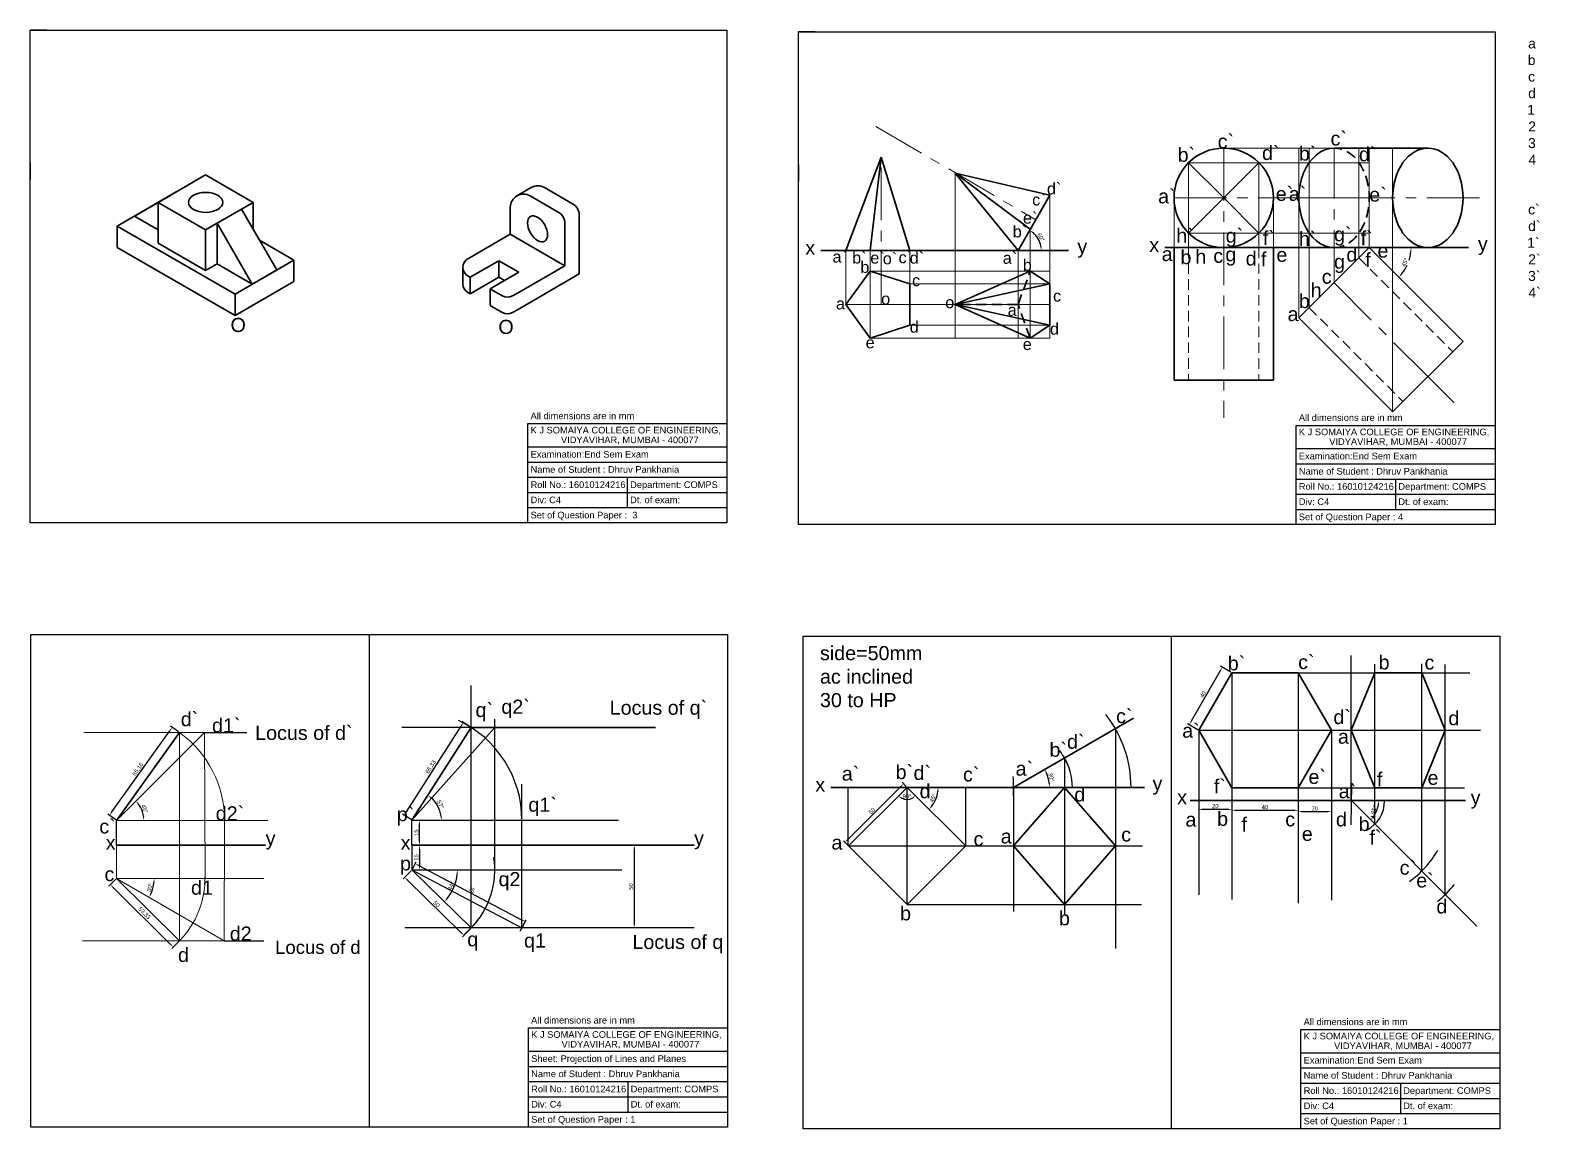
# Model space of a CAD drawing. Header units: millimetres. Extents: x 2670 to 4530, y 1869 to 2536.
# Drawn here: x 2670 to 3580, y 1869 to 2532 of the extents above; entities that cross this region are included whole.
import ezdxf

# ---------------------------------------------------------------- set-up
doc = ezdxf.new("R2010")
doc.units = ezdxf.units.MM
doc.linetypes.add('CENTER', pattern=[50.8, 31.75, -6.35, 6.35, -6.35])
doc.linetypes.add('HIDDEN', pattern=[9.525, 6.35, -3.175])
doc.styles.get("Standard").update_dxf_attribs({"font": 'arial.ttf'})
doc.dimstyles.new('ISO-25', dxfattribs={"dimtxt": 2.5, "dimasz": 2.5, "dimexe": 1.25, "dimexo": 0.625, "dimtad": 1, "dimtxsty": 'Standard', "dimcen": 2.5, "dimadec": 0, "dimazin": 0, "dimtfac": 1, "dimtmove": 0, "dimatfit": 3, "dimfxl": 1, "dimarcsym": 0})

# ---------------------------------------------------------------- blocks, each defined once
blk = doc.blocks.new('*D1')
at = {"color": 0, "lineweight": -2, "transparency": 16777216}
blk.add_arc((2721.9, 2055.14), 16.47, 8.70644, 36.29356, dxfattribs=at)
at = {"color": 0, "transparency": 16777216}
for points in [[(2734.85, 2064.62), (2735.49, 2065.16), (2733.54, 2066.79)], [(2738.59, 2057.66), (2737.76, 2057.6), (2738.37, 2055.14)]]:
    blk.add_solid(points, dxfattribs=at)
at = {"layer": 'Defpoints', "color": 0, "transparency": 16777216}
for p in [(2774.93, 2108.17), (2737.8, 2059.4), (2721.9, 2055.14), (2721.9, 2055.14), (2813.1, 2055.14)]:
    blk.add_point(p, dxfattribs=at)
at = {"color": 0, "transparency": 16777216, "insert": (2738.86, 2062.17), "char_height": 2.5, "attachment_point": 5, "rotation": 292.5}
blk.add_mtext('45°', dxfattribs=at)
blk = doc.blocks.new('*D2')
at = {"color": 0, "lineweight": -2, "transparency": 16777216}
blk.add_arc((2721.9, 2020.14), 22.67, 336.32234, 353.67766, dxfattribs=at)
at = {"color": 0, "transparency": 16777216}
for points in [[(2744.01, 2017.67), (2744.84, 2017.62), (2744.56, 2020.14)], [(2743.03, 2010.85), (2742.28, 2011.23), (2741.53, 2008.81)]]:
    blk.add_solid(points, dxfattribs=at)
at = {"layer": 'Defpoints', "color": 0, "transparency": 16777216}
for p in [(2721.9, 2020.14), (2721.9, 2020.14), (2743.2, 2012.39), (2810.74, 2020.14), (2786.85, 1982.64)]:
    blk.add_point(p, dxfattribs=at)
at = {"color": 0, "transparency": 16777216, "insert": (2741.96, 2014.77), "char_height": 2.5, "attachment_point": 5, "rotation": 75}
blk.add_mtext('30°', dxfattribs=at)
blk = doc.blocks.new('*D3')
at = {"color": 0, "lineweight": -2, "transparency": 16777216}
for p, q in [((2759.25, 2108.54), (2754.49, 2111.94)), ((2719.09, 2060.22), (2754.05, 2109.18)), ((2721.39, 2055.5), (2716.62, 2058.91))]:
    blk.add_line(p, q, dxfattribs=at)
at = {"color": 0, "transparency": 16777216}
for points in [[(2753.71, 2109.42), (2754.39, 2108.94), (2755.5, 2111.21)], [(2718.75, 2060.46), (2719.43, 2059.97), (2717.64, 2058.18)]]:
    blk.add_solid(points, dxfattribs=at)
at = {"layer": 'Defpoints', "color": 0, "transparency": 16777216}
for p in [(2755.5, 2111.21), (2759.76, 2108.17), (2721.9, 2055.14)]:
    blk.add_point(p, dxfattribs=at)
at = {"color": 0, "lineweight": 9, "transparency": 16777216, "insert": (2734.84, 2085.93), "char_height": 2.5, "attachment_point": 5, "rotation": 54.47304}
blk.add_mtext('65,16', dxfattribs=at)
blk = doc.blocks.new('*D4')
at = {"color": 0, "lineweight": -2, "transparency": 16777216}
for p, q in [((2721.46, 2019.7), (2717.27, 2015.47)), ((2719.93, 2014.6), (2754.29, 1980.61)), ((2759.37, 1982.2), (2755.19, 1977.97))]:
    blk.add_line(p, q, dxfattribs=at)
at = {"color": 0, "transparency": 16777216}
for points in [[(2720.22, 2014.89), (2719.64, 2014.3), (2718.15, 2016.36)], [(2754.58, 1980.91), (2754, 1980.32), (2756.07, 1978.86)]]:
    blk.add_solid(points, dxfattribs=at)
at = {"layer": 'Defpoints', "color": 0, "transparency": 16777216}
for p in [(2721.9, 2020.14), (2756.07, 1978.86), (2759.81, 1982.64)]:
    blk.add_point(p, dxfattribs=at)
at = {"color": 0, "lineweight": 9, "transparency": 16777216, "insert": (2738.61, 1999.12), "char_height": 2.5, "attachment_point": 5, "rotation": 315.31492}
blk.add_mtext('53,33', dxfattribs=at)
blk = doc.blocks.new('*D5')
at = {"color": 0, "lineweight": -2, "transparency": 16777216}
for p, q in [((2900.58, 2055.28), (2905.77, 2055.28)), ((2904.52, 2042.78), (2904.52, 2052.78)), ((2900.58, 2040.28), (2905.77, 2040.28))]:
    blk.add_line(p, q, dxfattribs=at)
at = {"color": 0, "transparency": 16777216}
for points in [[(2904.1, 2052.78), (2904.94, 2052.78), (2904.52, 2055.28)], [(2904.1, 2042.78), (2904.94, 2042.78), (2904.52, 2040.28)]]:
    blk.add_solid(points, dxfattribs=at)
at = {"layer": 'Defpoints', "color": 0, "transparency": 16777216}
for p in [(2899.96, 2055.28), (2904.52, 2055.28), (2899.96, 2040.28)]:
    blk.add_point(p, dxfattribs=at)
at = {"color": 0, "transparency": 16777216, "insert": (2902.62, 2047.78), "char_height": 2.5, "attachment_point": 5, "rotation": 90}
blk.add_mtext('15', dxfattribs=at)
blk = doc.blocks.new('*D6')
at = {"color": 0, "lineweight": -2, "transparency": 16777216}
for p, q in [((2900.58, 2040.28), (2905.77, 2040.28)), ((2904.52, 2037.78), (2904.52, 2027.78)), ((2900.58, 2025.28), (2905.77, 2025.28))]:
    blk.add_line(p, q, dxfattribs=at)
at = {"color": 0, "transparency": 16777216}
for points in [[(2904.1, 2037.78), (2904.94, 2037.78), (2904.52, 2040.28)], [(2904.1, 2027.78), (2904.94, 2027.78), (2904.52, 2025.28)]]:
    blk.add_solid(points, dxfattribs=at)
at = {"layer": 'Defpoints', "color": 0, "transparency": 16777216}
for p in [(2899.96, 2040.28), (2899.96, 2025.28), (2904.52, 2025.28)]:
    blk.add_point(p, dxfattribs=at)
at = {"color": 0, "transparency": 16777216, "insert": (2902.62, 2032.78), "char_height": 2.5, "attachment_point": 5, "rotation": 90}
blk.add_mtext('15', dxfattribs=at)
blk = doc.blocks.new('*D7')
at = {"color": 0, "lineweight": -2, "transparency": 16777216}
for p, q in [((3069.45, 2040.28), (3032.74, 2040.28)), ((3033.99, 2037.78), (3033.99, 1992.78)), ((3069.45, 1990.28), (3032.74, 1990.28))]:
    blk.add_line(p, q, dxfattribs=at)
at = {"color": 0, "transparency": 16777216}
for points in [[(3033.57, 2037.78), (3034.4, 2037.78), (3033.99, 2040.28)], [(3033.57, 1992.78), (3034.4, 1992.78), (3033.99, 1990.28)]]:
    blk.add_solid(points, dxfattribs=at)
at = {"layer": 'Defpoints', "color": 0, "transparency": 16777216}
for p in [(3070.08, 2040.28), (3033.99, 1990.28), (3070.08, 1990.28)]:
    blk.add_point(p, dxfattribs=at)
at = {"color": 0, "transparency": 16777216, "insert": (3032.09, 2015.28), "char_height": 2.5, "attachment_point": 5, "rotation": 90}
blk.add_mtext('50', dxfattribs=at)
blk = doc.blocks.new('*D8')
at = {"color": 0, "lineweight": -2, "transparency": 16777216}
for p, q in [((2900.25, 2025.83), (2902.55, 2030.21)), ((2904.18, 2027.94), (2966.09, 1995.27)), ((2966.58, 1990.83), (2968.89, 1995.21))]:
    blk.add_line(p, q, dxfattribs=at)
at = {"color": 0, "transparency": 16777216}
for points in [[(2904.38, 2028.3), (2903.99, 2027.57), (2901.97, 2029.1)], [(2966.29, 1995.64), (2965.9, 1994.9), (2968.3, 1994.1)]]:
    blk.add_solid(points, dxfattribs=at)
at = {"layer": 'Defpoints', "color": 0, "transparency": 16777216}
for p in [(2899.96, 2025.28), (2968.3, 1994.1), (2966.29, 1990.28)]:
    blk.add_point(p, dxfattribs=at)
at = {"color": 0, "transparency": 16777216, "insert": (2936.02, 2013.28), "char_height": 2.5, "attachment_point": 5, "rotation": 332.18186}
blk.add_mtext('75', dxfattribs=at)
blk = doc.blocks.new('*D9')
at = {"color": 0, "lineweight": -2, "transparency": 16777216}
for p, q in [((2899.52, 2024.84), (2894.73, 2019.96)), ((2897.4, 2019.1), (2929.53, 1987.6)), ((2935.23, 1989.84), (2930.44, 1984.96))]:
    blk.add_line(p, q, dxfattribs=at)
at = {"color": 0, "transparency": 16777216}
for points in [[(2897.69, 2019.4), (2897.1, 2018.8), (2895.61, 2020.85)], [(2929.82, 1987.9), (2929.24, 1987.3), (2931.32, 1985.85)]]:
    blk.add_solid(points, dxfattribs=at)
at = {"layer": 'Defpoints', "color": 0, "transparency": 16777216}
for p in [(2899.96, 2025.28), (2931.32, 1985.85), (2935.66, 1990.28)]:
    blk.add_point(p, dxfattribs=at)
at = {"color": 0, "transparency": 16777216, "insert": (2914.79, 2004.71), "char_height": 2.5, "attachment_point": 5, "rotation": 315.573}
blk.add_mtext('50', dxfattribs=at)
blk = doc.blocks.new('*D10')
at = {"color": 0, "lineweight": -2, "transparency": 16777216}
blk.add_arc((2899.96, 2025.28), 27.39, 320.80386, 354.76913, dxfattribs=at)
at = {"color": 0, "transparency": 16777216}
for points in [[(2926.82, 2022.8), (2927.65, 2022.77), (2927.35, 2025.28)], [(2921.5, 2007.69), (2920.87, 2008.25), (2919.52, 2006.11)]]:
    blk.add_solid(points, dxfattribs=at)
at = {"layer": 'Defpoints', "color": 0, "transparency": 16777216}
for p in [(2899.96, 2025.28), (2899.96, 2025.28), (3026.56, 2025.28), (2923.77, 2011.74), (2935.66, 1990.28)]:
    blk.add_point(p, dxfattribs=at)
at = {"color": 0, "transparency": 16777216, "insert": (2923.58, 2015.63), "char_height": 2.5, "attachment_point": 5, "rotation": 67.7865}
blk.add_mtext('44°', dxfattribs=at)
blk = doc.blocks.new('*D11')
at = {"color": 0, "lineweight": -2, "transparency": 16777216}
blk.add_arc((2899.96, 2055.28), 17.77, 8.06636, 49.36528, dxfattribs=at)
at = {"color": 0, "transparency": 16777216}
for points in [[(2911.28, 2068.43), (2911.78, 2069.1), (2909.52, 2070.26)], [(2917.97, 2057.81), (2917.14, 2057.75), (2917.73, 2055.28)]]:
    blk.add_solid(points, dxfattribs=at)
at = {"layer": 'Defpoints', "color": 0, "transparency": 16777216}
for p in [(2935.66, 2111.18), (2916.74, 2061.11), (2899.96, 2055.28), (2899.96, 2055.28), (3024.55, 2055.28)]:
    blk.add_point(p, dxfattribs=at)
at = {"color": 0, "lineweight": 30, "transparency": 16777216, "insert": (2917.21, 2064.73), "char_height": 2.5, "attachment_point": 5, "rotation": 298.71582}
blk.add_mtext('57°', dxfattribs=at)
blk = doc.blocks.new('*D12')
at = {"color": 0, "lineweight": -2, "transparency": 16777216}
for p, q in [((3374.31, 2066.43), (3374.31, 2060.57)), ((3394.31, 2066.43), (3394.31, 2060.57)), ((3376.81, 2061.82), (3391.81, 2061.82))]:
    blk.add_line(p, q, dxfattribs=at)
at = {"color": 0, "transparency": 16777216}
for points in [[(3376.81, 2062.24), (3376.81, 2061.4), (3374.31, 2061.82)], [(3391.81, 2062.24), (3391.81, 2061.4), (3394.31, 2061.82)]]:
    blk.add_solid(points, dxfattribs=at)
at = {"layer": 'Defpoints', "color": 0, "transparency": 16777216}
for p in [(3374.31, 2067.06), (3394.31, 2067.06), (3394.31, 2061.82)]:
    blk.add_point(p, dxfattribs=at)
at = {"color": 0, "transparency": 16777216, "insert": (3384.31, 2063.72), "char_height": 2.5, "attachment_point": 5}
blk.add_mtext('20', dxfattribs=at)
blk = doc.blocks.new('*D13')
at = {"color": 0, "lineweight": -2, "transparency": 16777216}
for p, q in [((3394.31, 2066.43), (3394.31, 2059.99)), ((3434.31, 2066.43), (3434.31, 2059.99)), ((3396.81, 2061.24), (3431.81, 2061.24))]:
    blk.add_line(p, q, dxfattribs=at)
at = {"color": 0, "transparency": 16777216}
for points in [[(3396.81, 2061.65), (3396.81, 2060.82), (3394.31, 2061.24)], [(3431.81, 2061.65), (3431.81, 2060.82), (3434.31, 2061.24)]]:
    blk.add_solid(points, dxfattribs=at)
at = {"layer": 'Defpoints', "color": 0, "transparency": 16777216}
for p in [(3394.31, 2067.06), (3434.31, 2067.06), (3434.31, 2061.24)]:
    blk.add_point(p, dxfattribs=at)
at = {"color": 0, "transparency": 16777216, "insert": (3414.31, 2063.14), "char_height": 2.5, "attachment_point": 5}
blk.add_mtext('40', dxfattribs=at)
blk = doc.blocks.new('*D14')
at = {"color": 0, "lineweight": -2, "transparency": 16777216}
for p, q in [((3434.31, 2066.43), (3434.31, 2059.21)), ((3454.31, 2066.43), (3454.31, 2059.21)), ((3436.81, 2060.46), (3451.81, 2060.46))]:
    blk.add_line(p, q, dxfattribs=at)
at = {"color": 0, "transparency": 16777216}
for points in [[(3436.81, 2060.88), (3436.81, 2060.04), (3434.31, 2060.46)], [(3451.81, 2060.88), (3451.81, 2060.04), (3454.31, 2060.46)]]:
    blk.add_solid(points, dxfattribs=at)
at = {"layer": 'Defpoints', "color": 0, "transparency": 16777216}
for p in [(3434.31, 2067.06), (3454.31, 2067.06), (3454.31, 2060.46)]:
    blk.add_point(p, dxfattribs=at)
at = {"color": 0, "transparency": 16777216, "insert": (3444.31, 2062.36), "char_height": 2.5, "attachment_point": 5}
blk.add_mtext('20', dxfattribs=at)
blk = doc.blocks.new('*D15')
at = {"color": 0, "lineweight": -2, "transparency": 16777216}
for p, q in [((3393.77, 2144.46), (3387.52, 2148.08)), ((3387.35, 2145.29), (3369.85, 2114.98)), ((3373.77, 2109.82), (3367.52, 2113.44))]:
    blk.add_line(p, q, dxfattribs=at)
at = {"color": 0, "transparency": 16777216}
for points in [[(3386.99, 2145.5), (3387.71, 2145.08), (3388.6, 2147.45)], [(3369.49, 2115.18), (3370.21, 2114.77), (3368.6, 2112.81)]]:
    blk.add_solid(points, dxfattribs=at)
at = {"layer": 'Defpoints', "color": 0, "transparency": 16777216}
for p in [(3394.31, 2144.15), (3368.6, 2112.81), (3374.31, 2109.51)]:
    blk.add_point(p, dxfattribs=at)
at = {"color": 0, "transparency": 16777216, "insert": (3376.95, 2131.08), "char_height": 2.5, "attachment_point": 5, "rotation": 60}
blk.add_mtext('40', dxfattribs=at)
blk = doc.blocks.new('*D16')
at = {"color": 0, "lineweight": -2, "transparency": 16777216}
blk.add_arc((3466.41, 2067.06), 16.41, 323.73541, 351.26459, dxfattribs=at)
at = {"color": 0, "transparency": 16777216}
for points in [[(3482.22, 2064.59), (3483.05, 2064.53), (3482.83, 2067.06)], [(3479.96, 2057.08), (3479.33, 2057.62), (3478.02, 2055.45)]]:
    blk.add_solid(points, dxfattribs=at)
at = {"layer": 'Defpoints', "color": 0, "transparency": 16777216}
for p in [(3369.12, 2067.06), (3466.41, 2067.06), (3535.12, 2067.06), (3480.63, 2058.85), (3542.07, 1991.4)]:
    blk.add_point(p, dxfattribs=at)
at = {"color": 0, "transparency": 16777216, "insert": (3479.83, 2061.5), "char_height": 2.5, "attachment_point": 5, "rotation": 67.5}
blk.add_mtext('45°', dxfattribs=at)
blk = doc.blocks.new('*D17')
at = {"color": 0, "lineweight": -2, "transparency": 16777216}
for p, q in [((3162.74, 2043.63), (3194.56, 2075.45)), ((3198.03, 2075.51), (3195.44, 2078.1)), ((3162.68, 2040.16), (3160.09, 2042.74))]:
    blk.add_line(p, q, dxfattribs=at)
at = {"color": 0, "transparency": 16777216}
for points in [[(3194.27, 2075.74), (3194.86, 2075.15), (3196.33, 2077.22)], [(3162.45, 2043.92), (3163.04, 2043.33), (3160.97, 2041.86)]]:
    blk.add_solid(points, dxfattribs=at)
at = {"layer": 'Defpoints', "color": 0, "transparency": 16777216}
for p in [(3196.33, 2077.22), (3198.48, 2075.07), (3163.12, 2039.71)]:
    blk.add_point(p, dxfattribs=at)
at = {"color": 0, "transparency": 16777216, "insert": (3177.31, 2060.88), "char_height": 2.5, "attachment_point": 5, "rotation": 45}
blk.add_mtext('50', dxfattribs=at)
blk = doc.blocks.new('*D18')
at = {"color": 0, "lineweight": -2, "transparency": 16777216}
blk.add_arc((3198.48, 2075.07), 7.29, 244.75305, 295.24695, dxfattribs=at)
at = {"color": 0, "transparency": 16777216}
for points in [[(3195.13, 2068.14), (3195.61, 2068.82), (3193.32, 2069.92)], [(3201.34, 2068.82), (3201.82, 2068.14), (3203.63, 2069.92)]]:
    blk.add_solid(points, dxfattribs=at)
at = {"layer": 'Defpoints', "color": 0, "transparency": 16777216}
for p in [(3196.59, 2068.03), (3198.48, 2075.07), (3198.48, 2075.07), (3163.12, 2039.71), (3233.83, 2039.71)]:
    blk.add_point(p, dxfattribs=at)
at = {"color": 0, "transparency": 16777216, "insert": (3198.48, 2069.68), "char_height": 2.5, "attachment_point": 5}
blk.add_mtext('90°', dxfattribs=at)
blk = doc.blocks.new('*D19')
at = {"color": 0, "lineweight": -2, "transparency": 16777216}
blk.add_arc((3262.74, 2075.07), 21.61, 6.6314, 23.3686, dxfattribs=at)
at = {"color": 0, "transparency": 16777216}
for points in [[(3282.21, 2083.45), (3282.96, 2083.83), (3281.46, 2085.88)], [(3284.63, 2077.59), (3283.8, 2077.54), (3284.36, 2075.07)]]:
    blk.add_solid(points, dxfattribs=at)
at = {"layer": 'Defpoints', "color": 0, "transparency": 16777216}
for p in [(3334.96, 2116.76), (3284.03, 2078.82), (3152.61, 2075.07), (3262.74, 2075.07), (3341.56, 2075.07)]:
    blk.add_point(p, dxfattribs=at)
at = {"color": 0, "transparency": 16777216, "insert": (3285.46, 2081.15), "char_height": 2.5, "attachment_point": 5, "rotation": 285}
blk.add_mtext('30°', dxfattribs=at)
blk = doc.blocks.new('*D20')
at = {"color": 0, "lineweight": -2, "transparency": 16777216}
blk.add_arc((3198.48, 2075.07), 18.76, 322.64118, 352.35882, dxfattribs=at)
at = {"color": 0, "transparency": 16777216}
for points in [[(3216.65, 2072.6), (3217.48, 2072.55), (3217.24, 2075.07)], [(3213.7, 2063.41), (3213.07, 2063.96), (3211.74, 2061.8)]]:
    blk.add_solid(points, dxfattribs=at)
at = {"layer": 'Defpoints', "color": 0, "transparency": 16777216}
for p in [(3152.61, 2075.07), (3198.48, 2075.07), (3341.56, 2075.07), (3214.72, 2065.69), (3233.83, 2039.71)]:
    blk.add_point(p, dxfattribs=at)
at = {"color": 0, "transparency": 16777216, "insert": (3214.06, 2068.62), "char_height": 2.5, "attachment_point": 5, "rotation": 67.5}
blk.add_mtext('45°', dxfattribs=at)
blk = doc.blocks.new('*D32')
at = {"color": 0, "lineweight": -2, "transparency": 16777216}
for p, q in [((2896.7, 2060.33), (2929.72, 2112.01)), ((2935.14, 2111.52), (2930.01, 2114.79)), ((2899.43, 2055.62), (2894.3, 2058.89))]:
    blk.add_line(p, q, dxfattribs=at)
at = {"color": 0, "transparency": 16777216}
for points in [[(2929.37, 2112.24), (2930.07, 2111.79), (2931.06, 2114.12)], [(2896.35, 2060.55), (2897.05, 2060.1), (2895.36, 2058.22)]]:
    blk.add_solid(points, dxfattribs=at)
at = {"layer": 'Defpoints', "color": 0, "transparency": 16777216}
for p in [(2931.06, 2114.12), (2935.66, 2111.18), (2899.96, 2055.28)]:
    blk.add_point(p, dxfattribs=at)
at = {"color": 0, "transparency": 16777216, "insert": (2911.42, 2087.32), "char_height": 2.5, "attachment_point": 5, "rotation": 57.43164}
blk.add_mtext('66,33', dxfattribs=at)
blk = doc.blocks.new('*D84')
at = {"color": 0, "lineweight": -2, "transparency": 16777216}
blk.add_arc((3265.41, 2398.76), 14.01, 10.23843, 49.76157, dxfattribs=at)
at = {"color": 0, "lineweight": 9, "transparency": 16777216}
for points in [[(3274.22, 2409.12), (3274.7, 2409.8), (3272.41, 2410.9)], [(3279.61, 2401.29), (3278.78, 2401.22), (3279.41, 2398.76)]]:
    blk.add_solid(points, dxfattribs=at)
at = {"layer": 'Defpoints', "color": 0, "lineweight": 9, "transparency": 16777216}
for p in [(3284.64, 2432.08), (3278.57, 2403.56), (3146.56, 2398.76), (3265.41, 2398.76), (3295.85, 2398.76)]:
    blk.add_point(p, dxfattribs=at)
at = {"color": 0, "lineweight": 9, "transparency": 16777216, "insert": (3279.18, 2406.72), "char_height": 2.5, "attachment_point": 5, "rotation": 300}
blk.add_mtext('60°', dxfattribs=at)
blk = doc.blocks.new('*D85')
at = {"color": 0, "linetype": 'HIDDEN', "lineweight": -2, "transparency": 16777216}
blk.add_arc((3477.14, 2400.44), 25.2, 320.68556, 354.31444, dxfattribs=at)
at = {"color": 0, "linetype": 'HIDDEN', "lineweight": 9, "transparency": 16777216}
for points in [[(3501.8, 2397.96), (3502.63, 2397.92), (3502.34, 2400.44)], [(3496.95, 2384.19), (3496.33, 2384.75), (3494.96, 2382.62)]]:
    blk.add_solid(points, dxfattribs=at)
at = {"layer": 'Defpoints', "color": 0, "linetype": 'HIDDEN', "lineweight": 9, "transparency": 16777216}
for p in [(3455.93, 2400.44), (3477.14, 2400.44), (3512.46, 2400.44), (3498.97, 2387.84), (3533.71, 2343.87)]:
    blk.add_point(p, dxfattribs=at)
at = {"color": 0, "linetype": 'HIDDEN', "lineweight": 9, "transparency": 16777216, "insert": (3498.67, 2391.52), "char_height": 2.5, "attachment_point": 5, "rotation": 67.5}
blk.add_mtext('45°', dxfattribs=at)

msp = doc.modelspace()

# ---------------------------------------------------------------- linework, layer by layer
for p, q in [((2669.826, 2531.51), (3089.826, 2531.51)), ((2669.826, 2234.51), (2669.826, 2531.51)), ((2669.826, 2531.51), (2879.826, 2531.51)), ((2669.826, 2531.51), (2679.826, 2531.51)), ((2679.826, 2531.51), (2669.826, 2531.51)), ((2669.826, 2531.51), (2819.826, 2531.51)), ((3089.826, 2531.51), (3089.826, 2234.51)), ((3133.015, 2530.435), (3553.015, 2530.435)), ((3133.015, 2233.435), (3133.015, 2530.435)), ((3133.015, 2530.435), (3343.015, 2530.435)), ((3133.015, 2530.435), (3143.015, 2530.435)), ((3143.015, 2530.435), (3133.015, 2530.435)), ((3133.015, 2530.435), (3283.015, 2530.435)), ((3553.015, 2530.435), (3553.015, 2233.435)), ((2669.826, 2451.51), (2669.826, 2450.51)), ((2669.826, 2451.51), (2669.826, 2441.51)), ((3133.015, 2450.435), (3133.015, 2449.435)), ((3133.015, 2450.435), (3133.015, 2440.435)), ((2969.826, 2294.333), (3089.826, 2294.333)), ((2969.826, 2234.51), (2969.826, 2294.333)), ((3089.826, 2289.51), (3089.826, 2234.51)), ((3433.015, 2293.258), (3553.015, 2293.258)), ((3433.015, 2233.435), (3433.015, 2293.258)), ((3553.015, 2288.435), (3553.015, 2233.435)), ((2969.826, 2280.343), (3089.826, 2280.343)), ((3433.015, 2279.268), (3553.015, 2279.268)), ((2969.826, 2271.177), (3089.826, 2271.177)), ((3433.015, 2270.102), (3553.015, 2270.102)), ((2969.826, 2262.01), (3089.826, 2262.01)), ((3029.826, 2262.01), (3029.826, 2243.677)), ((3433.015, 2260.935), (3553.015, 2260.935)), ((3493.015, 2260.935), (3493.015, 2242.602)), ((2969.826, 2252.843), (3089.826, 2252.843)), ((3433.015, 2251.768), (3553.015, 2251.768)), ((2969.826, 2243.677), (3089.826, 2243.677)), ((3433.015, 2242.602), (3553.015, 2242.602)), ((3089.826, 2234.51), (2669.826, 2234.51)), ((3089.826, 2234.51), (2969.826, 2234.51)), ((3553.015, 2233.435), (3133.015, 2233.435)), ((3553.015, 2233.435), (3433.015, 2233.435)), ((2670.181, 2167.189), (3090.181, 2167.189)), ((2670.181, 1870.189), (2670.181, 2167.189)), ((2874.204, 2167.189), (2874.225, 1870.189)), ((3090.181, 2167.189), (3090.181, 1870.189)), ((3135.915, 2166.227), (3555.915, 2166.227)), ((3135.915, 1869.227), (3135.915, 2166.227)), ((3357.941, 1869.227), (3357.941, 2166.227)), ((3555.915, 2166.227), (3555.915, 1869.227)), ((3466.26, 2067.056), (3466.26, 2154.459)), ((3480.555, 2052.913), (3480.555, 2149.349)), ((3508.839, 2024.629), (3508.839, 2149.546)), ((3522.982, 2010.487), (3522.982, 2149.152)), ((3394.314, 2144.152), (3394.314, 2007.465)), ((3394.314, 2144.152), (3537.754, 2144.152)), ((3434.314, 2144.152), (3434.314, 2005.335)), ((2935.663, 1990.282), (2935.663, 2136.382)), ((2949.955, 2025.282), (2949.955, 2116.125)), ((2774.93, 2108.174), (2800.434, 2108.174)), ((3046.806, 2111.184), (2893.82, 2111.184)), ((2899.955, 2055.282), (2949.955, 2111.184)), ((2935.663, 2111.184), (3046.806, 2111.184)), ((3324.055, 2110.466), (3324.055, 1977.986)), ((3374.314, 2109.511), (3374.314, 2010.177)), ((3374.314, 2109.511), (3544.244, 2109.511)), ((3454.314, 2109.511), (3454.314, 2007.078)), ((3293.436, 2092.789), (3293.436, 1998.391)), ((2966.288, 1990.282), (2966.288, 2077.043)), ((3466.413, 2076.614), (3466.025, 2052.402)), ((3163.036, 2039.798), (3163.036, 2075.069)), ((3198.476, 2004.358), (3198.476, 2075.069)), ((3233.831, 2039.714), (3233.831, 2075.069)), ((3262.744, 2075.069), (3262.744, 2000.178)), ((3394.314, 2074.87), (3394.314, 2007.465)), ((3394.314, 2074.87), (3534.607, 2074.87)), ((3434.314, 2074.87), (3434.314, 2005.335)), ((2721.897, 2040.141), (2721.897, 2055.141)), ((2899.955, 2040.282), (2899.955, 2055.282)), ((2899.955, 2055.282), (3024.553, 2055.282)), ((2899.955, 2040.282), (2899.955, 2025.282)), ((3163.036, 2039.798), (3340.457, 2039.798)), ((2899.955, 2025.282), (3026.563, 2025.282)), ((2899.955, 2025.282), (2966.288, 1990.282)), ((3198.476, 2004.358), (3339.862, 2004.358)), ((3070.077, 1990.282), (2895.602, 1990.282)), ((2786.849, 1982.641), (2810.739, 1982.641)), ((2970.181, 1930.013), (3090.181, 1930.013)), ((2970.181, 1870.189), (2970.181, 1930.013)), ((3090.181, 1925.189), (3090.181, 1870.189)), ((3435.915, 1929.05), (3555.915, 1929.05)), ((3435.915, 1869.227), (3435.915, 1929.05)), ((3555.915, 1924.227), (3555.915, 1869.227)), ((2970.181, 1916.023), (3090.181, 1916.023)), ((3435.915, 1915.06), (3555.915, 1915.06)), ((2970.181, 1906.856), (3090.181, 1906.856)), ((3435.915, 1905.893), (3555.915, 1905.893)), ((2970.181, 1897.689), (3090.181, 1897.689)), ((3030.181, 1897.689), (3030.181, 1879.356)), ((3435.915, 1896.727), (3555.915, 1896.727)), ((3495.915, 1896.727), (3495.915, 1878.393)), ((2970.181, 1888.523), (3090.181, 1888.523)), ((3435.915, 1887.56), (3555.915, 1887.56)), ((2970.181, 1879.356), (3090.181, 1879.356)), ((3435.915, 1878.393), (3555.915, 1878.393)), ((3090.181, 1870.189), (2670.181, 1870.189)), ((3090.181, 1870.189), (2970.181, 1870.189)), ((3555.915, 1869.227), (3135.915, 1869.227)), ((3555.915, 1869.227), (3435.915, 1869.227))]:
    msp.add_line(p, q)
at = {"linetype": 'CENTER', "lineweight": 9}
for p, q in [((3179.759, 2473.498), (3276.039, 2417.182)), ((3389.43, 2460.438), (3389.43, 2297.894)), ((3455.925, 2379.225), (3455.925, 2460.438)), ((3182.891, 2366.113), (3182.891, 2454.869)), ((3359.43, 2430.438), (3544.522, 2430.438)), ((3455.925, 2379.225), (3512.456, 2322.694))]:
    msp.add_line(p, q, dxfattribs=at)
at = {"lineweight": 9}
for p, q in [((3389.43, 2460.438), (3477.138, 2460.438)), ((3434.712, 2358.011), (3434.712, 2460.438)), ((3440.925, 2364.225), (3440.925, 2460.438)), ((3470.925, 2394.225), (3470.925, 2460.438)), ((3477.138, 2400.438), (3477.138, 2460.438)), ((3491.243, 2301.481), (3491.243, 2460.438)), ((3389.43, 2430.438), (3368.217, 2451.651)), ((3368.217, 2451.651), (3368.217, 2400.438)), ((3368.217, 2451.651), (3477.138, 2451.651)), ((3389.43, 2430.438), (3410.643, 2451.651)), ((3410.643, 2451.651), (3410.643, 2400.438)), ((3227.451, 2445.234), (3227.451, 2345.888)), ((3284.641, 2432.081), (3284.641, 2345.888)), ((3359.43, 2430.438), (3359.43, 2400.438)), ((3389.43, 2430.438), (3368.217, 2409.225)), ((3389.43, 2430.438), (3410.643, 2409.225)), ((3419.43, 2430.438), (3419.43, 2400.438)), ((3419.43, 2430.438), (3477.138, 2430.438)), ((3272.753, 2411.49), (3272.753, 2345.888)), ((3368.217, 2409.225), (3477.138, 2409.225)), ((3161.625, 2366.113), (3161.625, 2398.764)), ((3176.319, 2386.339), (3176.319, 2398.764)), ((3176.319, 2345.888), (3176.319, 2398.764)), ((3200.096, 2378.613), (3200.096, 2398.764)), ((3265.406, 2398.764), (3265.406, 2345.888)), ((3419.43, 2400.438), (3359.43, 2400.438)), ((3477.138, 2400.438), (3434.712, 2358.011)), ((3176.319, 2386.339), (3284.641, 2386.339)), ((3200.096, 2378.613), (3284.641, 2378.613)), ((3161.625, 2366.113), (3284.641, 2366.113)), ((3200.096, 2353.613), (3284.641, 2353.613)), ((3176.319, 2345.888), (3284.641, 2345.888)), ((3512.456, 2322.694), (3528.336, 2306.814)), ((2794.049, 2108.174), (2702.23, 2108.174)), ((2721.897, 2055.141), (2774.93, 2108.174)), ((2759.812, 1982.641), (2759.843, 2108.174)), ((2774.93, 2108.174), (2775.224, 2020.141)), ((2721.897, 2055.141), (2813.105, 2055.141)), ((2786.849, 1982.641), (2787.061, 2055.141)), ((2721.897, 2040.141), (2721.897, 2020.141)), ((2721.897, 2020.141), (2810.739, 2020.141)), ((2721.897, 2020.141), (2786.849, 1982.641)), ((2810.739, 1982.641), (2701.385, 1982.641))]:
    msp.add_line(p, q, dxfattribs=at)
at = {"lineweight": 30}
for p, q in [((3455.925, 2460.438), (3512.456, 2460.438)), ((3161.625, 2398.764), (3182.891, 2454.869)), ((3176.319, 2398.764), (3182.891, 2454.869)), ((3200.096, 2398.764), (3182.891, 2454.869)), ((2747.021, 2427.718), (2775.6, 2444.218)), ((2804.179, 2427.718), (2775.6, 2444.218)), ((3265.406, 2398.764), (3227.451, 2445.234)), ((3272.753, 2411.49), (3227.451, 2445.234)), ((3284.641, 2432.081), (3227.451, 2445.234)), ((2722.339, 2413.468), (2757.846, 2433.968)), ((2732.732, 2419.468), (2753.949, 2431.718)), ((2963.276, 2431.621), (2971.937, 2436.621)), ((2971.276, 2431.621), (2988.185, 2421.858)), ((2996.846, 2426.858), (2979.937, 2436.621)), ((3265.406, 2398.764), (3284.641, 2432.081)), ((2740.093, 2423.718), (2732.732, 2419.468)), ((2747.021, 2403.218), (2747.021, 2427.718)), ((2775.6, 2411.218), (2747.021, 2427.718)), ((2804.179, 2427.718), (2775.6, 2411.218)), ((2818.468, 2386.968), (2797.251, 2423.718)), ((2804.179, 2411.718), (2804.179, 2427.718)), ((2959.276, 2424.692), (2959.276, 2408.549)), ((2722.339, 2400.468), (2722.339, 2413.468)), ((2722.339, 2413.468), (2793.353, 2372.468)), ((2747.021, 2411.218), (2732.732, 2419.468)), ((2803.746, 2378.468), (2782.528, 2415.218)), ((2782.528, 2390.718), (2782.528, 2415.218)), ((2992.185, 2389.549), (2992.185, 2414.93)), ((3000.846, 2419.93), (3000.846, 2384.549)), ((2775.6, 2386.718), (2747.021, 2403.218)), ((2775.6, 2411.218), (2775.6, 2386.718)), ((2808.076, 2404.968), (2828.86, 2392.968)), ((2935.028, 2394.549), (2959.276, 2408.549)), ((2959.276, 2408.549), (2992.185, 2389.549)), ((2793.353, 2359.468), (2722.339, 2400.468)), ((2935.028, 2394.549), (2933.635, 2393.745)), ((3146.557, 2398.764), (3295.854, 2398.764)), ((3161.625, 2398.764), (3200.096, 2398.764)), ((3353.939, 2400.438), (3537.055, 2400.438)), ((3359.43, 2400.438), (3359.43, 2320.438)), ((3359.43, 2400.438), (3419.43, 2400.438)), ((3419.43, 2400.438), (3419.43, 2320.438)), ((3434.712, 2358.011), (3477.138, 2400.438)), ((3455.925, 2400.438), (3512.456, 2400.438)), ((3477.138, 2400.438), (3533.707, 2343.869)), ((2775.6, 2386.718), (2782.528, 2390.718)), ((2803.746, 2378.468), (2782.528, 2390.718)), ((2828.86, 2392.968), (2793.353, 2372.468)), ((2811.107, 2382.718), (2818.468, 2386.968)), ((2828.86, 2392.968), (2828.86, 2379.968)), ((2930.635, 2388.549), (2930.635, 2378.549)), ((2935.028, 2382.549), (2952.348, 2392.549)), ((2964.473, 2385.549), (2947.152, 2375.549)), ((2952.348, 2392.549), (2964.473, 2385.549)), ((2952.348, 2382.549), (2952.348, 2392.549)), ((2963.544, 2373.013), (2992.185, 2389.549)), ((3272.753, 2386.339), (3227.451, 2366.113)), ((3272.753, 2386.339), (3284.641, 2378.613)), ((2828.86, 2379.968), (2793.353, 2359.468)), ((2811.107, 2382.718), (2803.746, 2378.468)), ((2935.028, 2382.549), (2933.635, 2383.353)), ((2935.028, 2372.549), (2935.028, 2382.549)), ((2935.028, 2372.549), (2952.348, 2382.549)), ((2947.152, 2375.549), (2951.544, 2373.013)), ((2947.152, 2365.549), (2947.152, 2375.549)), ((2952.348, 2382.549), (2955.812, 2380.549)), ((3000.846, 2384.549), (2963.544, 2363.013)), ((3284.641, 2378.613), (3227.451, 2366.113)), ((3284.641, 2378.613), (3284.641, 2353.613)), ((2793.353, 2372.468), (2793.353, 2359.468)), ((2933.635, 2373.353), (2935.028, 2372.549)), ((2951.544, 2373.013), (2954.544, 2371.281)), ((2963.544, 2373.013), (2960.544, 2371.281)), ((2951.544, 2363.013), (2947.152, 2365.549)), ((2951.544, 2363.013), (2954.544, 2361.281)), ((2963.544, 2363.013), (2960.544, 2361.281)), ((3284.641, 2353.613), (3227.451, 2366.113)), ((3272.753, 2345.888), (3227.451, 2366.113)), ((3434.712, 2358.011), (3491.281, 2301.443)), ((3284.641, 2353.613), (3272.753, 2345.888)), ((3533.669, 2343.907), (3491.243, 2301.481)), ((3419.43, 2320.491), (3359.43, 2320.491)), ((3466.26, 2109.511), (3480.555, 2144.152)), ((3480.555, 2144.152), (3508.839, 2144.152)), ((3508.839, 2144.152), (3522.982, 2109.511)), ((3262.744, 2075.069), (3334.963, 2116.765)), ((2721.897, 2055.141), (2759.763, 2108.174)), ((2899.955, 2055.282), (2935.663, 2111.184)), ((3480.555, 2074.87), (3466.26, 2109.511)), ((3522.982, 2109.511), (3508.839, 2074.87)), ((3152.605, 2075.069), (3341.562, 2075.069)), ((3293.436, 2075.069), (3262.744, 2039.798)), ((3293.436, 2075.069), (3324.055, 2039.798)), ((3369.118, 2067.056), (3535.117, 2067.056)), ((3466.413, 2067.056), (3542.067, 1991.402)), ((3508.839, 2074.87), (3480.555, 2074.87)), ((2721.897, 2040.141), (2811.791, 2040.141)), ((2899.955, 2040.282), (3070.077, 2040.282)), ((3262.744, 2039.798), (3293.436, 2004.358)), ((3324.055, 2039.798), (3293.436, 2004.358)), ((2899.955, 2025.282), (2935.663, 1990.282)), ((2721.897, 2020.141), (2759.812, 1982.641))]:
    msp.add_line(p, q, dxfattribs=at)
at = {"linetype": 'HIDDEN', "lineweight": 9}
for p, q in [((3368.217, 2400.438), (3368.217, 2320.491)), ((3410.643, 2400.438), (3410.643, 2320.491)), ((3470.925, 2394.225), (3527.456, 2337.694)), ((3440.925, 2364.225), (3497.456, 2307.694))]:
    msp.add_line(p, q, dxfattribs=at)
at = {"linetype": 'HIDDEN', "lineweight": 30}
for p, q in [((3265.406, 2366.113), (3272.753, 2386.339)), ((3265.406, 2366.113), (3227.451, 2366.113)), ((3272.753, 2345.888), (3265.406, 2366.113))]:
    msp.add_line(p, q, dxfattribs=at)
at = {"lineweight": 30}
for points in [[(3200.096, 2353.613), (3200.096, 2378.613), (3176.319, 2386.339), (3161.625, 2366.113), (3176.319, 2345.888)], [(3394.314, 2074.87), (3434.314, 2074.87), (3454.314, 2109.511), (3434.314, 2144.152), (3394.314, 2144.152), (3374.314, 2109.511)], [(3198.476, 2075.069), (3233.831, 2039.714), (3198.476, 2004.358), (3163.12, 2039.714)]]:
    msp.add_lwpolyline(points, close=True, dxfattribs=at)
msp.add_circle((3389.43, 2430.438), 30, dxfattribs=at)
for centre, radius, start, end in [((2967.276, 2424.692), 8, 60, 180), ((2975.937, 2429.692), 8, 60, 120), ((2984.185, 2414.93), 8, 0, 60), ((2992.846, 2419.93), 8, 0, 60), ((2936.635, 2388.549), 6, 120, 240), ((2936.635, 2378.549), 6, 180, 240), ((2957.544, 2376.477), 6, 240, 300), ((2957.544, 2366.477), 6, 240, 300)]:
    msp.add_arc(centre, radius, start, end, dxfattribs=at)
for centre, radius, start, end in [((2899.955, 2055.282), 66.332, 0, 64.993659), ((3262.744, 2075.069), 70.795, 0, 38.351805), ((3262.744, 2075.069), 35.44, 21.884067, 38.24063), ((3262.744, 2075.069), 35.44, 360, 31.149779), ((3152.605, 2075.069), 110.139, 357.365151, 3.43922), ((3466.413, 2067.056), 20, 296.826775, 0), ((2899.955, 2025.282), 50, 315.572996, 8.81493), ((3466.413, 2067.056), 60, 305.58294, 330.237748), ((3466.413, 2067.056), 80, 310.470298, 320.87253), ((2899.955, 2025.282), 50, 308.922676, 322.505483), ((2899.955, 2025.282), 75, 330.513765, 336.437051)]:
    msp.add_arc(centre, radius, start, end)
at = {"lineweight": 9}
for centre, radius, start, end in [((2721.897, 2055.141), 65.164, 0, 54.473036), ((2721.897, 2020.141), 53.327, 315.314919, 0.984905)]:
    msp.add_arc(centre, radius, start, end, dxfattribs=at)
at = {"lineweight": 30}
msp.add_ellipse((3455.925, 2430.438), major_axis=(0, 30), ratio=0.7071068, start_param=0, end_param=3.1415927, dxfattribs=at)
at = {"linetype": 'HIDDEN', "lineweight": 30}
msp.add_ellipse((3455.925, 2430.438), major_axis=(0, 30), ratio=0.7071068, start_param=3.1415927, end_param=6.2831853, dxfattribs=at)
at = {"lineweight": 30}
for centre, major_axis, ratio in [((3512.456, 2430.438), (0, 30), 0.7071068), ((2775.6, 2427.718), (-10.41, 0), 0.5773503), ((2975.731, 2411.739), (4.287, -7.425), 0.5773503)]:
    msp.add_ellipse(centre, major_axis=major_axis, ratio=ratio, dxfattribs=at)

# ---------------------------------------------------------------- texts
at = {"lineweight": 9}
for s, height, p in [('a', 6, (3572.942, 2520.53)), ('b', 6, (3572.696, 2510.53)), ('c', 6, (3572.917, 2500.53)), ('d', 6, (3572.958, 2490.53)), ('1', 6, (3572.332, 2480.505)), ('2', 6, (3572.999, 2470.481)), ('c`', 8.5, (3385.793, 2460.216)), ('c`', 8.5, (3453.807, 2461.975)), ('3', 6, (3572.892, 2460.456)), ('b`', 8.5, (3361.608, 2452.16)), ('d`', 8.5, (3412.49, 2453.254)), ('b`', 8.5, (3434.712, 2452.896)), ('d`', 8.5, (3470.925, 2452.466)), ('4', 6, (3573.138, 2450.456)), ('a`', 8.5, (3349.858, 2427.115)), ('e`', 8.5, (3420.743, 2428.604)), ('a`', 8.5, (3428.619, 2428.617)), ('e`', 8.5, (3477.138, 2428.166)), ('c`', 6, (3572.917, 2420.456)), ('g`', 8.5, (3390.613, 2403.412)), ('g`', 8.5, (3455.925, 2404.208)), ('d`', 6, (3572.958, 2410.456)), ('f`', 8.5, (3412.948, 2401.938)), ('f`', 8.5, (3472.011, 2401.879)), ('1`', 6, (3572.332, 2400.432)), ('a`', 7, (3153.546, 2391.459)), ('b`', 7, (3165.385, 2390.863)), ('e`', 7, (3176.319, 2390.823)), ('o`', 7, (3183.853, 2390.382)), ('c`', 7, (3193.386, 2391.031)), ('d`', 7, (3200.096, 2390.797)), ('a`', 7, (3256.19, 2390.7)), ('b', 7, (3268.26, 2386.453)), ('a', 8.5, (3351.97, 2392.325)), ('b', 8.5, (3363.338, 2390.438)), ('c', 8.5, (3383.12, 2391.25)), ('g', 8.5, (3390.407, 2392.136)), ('d', 8.5, (3402.631, 2389.626)), ('f', 8.5, (3411.823, 2389.209)), ('e', 8.5, (3421.153, 2391.883)), ('g', 8.5, (3455.925, 2387.71)), ('d', 8.5, (3463.354, 2392.006)), ('f', 8.5, (3474.747, 2388.818)), ('e', 8.5, (3482.094, 2394.396)), ('2`', 6, (3572.999, 2390.407)), ('b', 7, (3170.327, 2385.199)), ('c', 8.5, (3448.527, 2378.677)), ('3`', 6, (3572.892, 2380.382)), ('c', 7, (3201.531, 2377.191)), ('4`', 6, (3573.138, 2370.382)), ('a', 7, (3155.606, 2363.186)), ('o', 7, (3182.891, 2366.113)), ('o', 7, (3221.523, 2363.941)), ('c', 7, (3286.505, 2367.867)), ('b', 8.5, (3434.712, 2363.975)), ('a', 7, (3259.14, 2359.302)), ('a', 8.5, (3427.897, 2356.146)), ('d', 7, (3200.096, 2349.189)), ('d', 7, (3284.641, 2347.955)), ('e', 7, (3173.52, 2339.764)), ('e', 7, (3268.26, 2338.7))]:
    msp.add_text(s, height=height, dxfattribs=at).set_placement(p)
at = {"lineweight": 30}
for s, height, p in [('d`', 7, (3282.823, 2432.499)), ('c`', 7, (3273.909, 2425.828)), ('e`', 7, (3268.361, 2414.877)), ('b`', 7, (3262.19, 2406.591)), ('O', 8.5, (2790.597, 2349.557)), ('O', 8.5, (2952.08, 2348.395))]:
    msp.add_text(s, height=height, dxfattribs=at).set_placement(p)
at = {"linetype": 'HIDDEN', "lineweight": 9}
for s, p in [('h`', (3360.771, 2403.429)), ('h`', (3434.712, 2401.507)), ('h', (3372.271, 2390.733)), ('h', (3441.835, 2370.548))]:
    msp.add_text(s, height=8.5, dxfattribs=at).set_placement(p)
for s, height, p in [('y', 8.5, (3301.155, 2396.872)), ('x', 8.5, (3344.517, 2397.821)), ('y', 8.5, (3542.655, 2398.545)), ('x', 8.5, (3137.135, 2396.148)), ('All dimensions are in mm', 4.00791, (2971.504, 2297.016)), ('All dimensions are in mm', 4.00791, (3434.693, 2295.941)), ('K J SOMAIYA COLLEGE OF ENGINEERING, ', 4.00791, (2971.504, 2288.408)), ('VIDYAVIHAR, MUMBAI - 400077', 4.00791, (2989.841, 2282.556)), ('K J SOMAIYA COLLEGE OF ENGINEERING, ', 4.00791, (3434.693, 2287.333)), ('VIDYAVIHAR, MUMBAI - 400077', 4.00791, (3453.029, 2281.481)), ('Examination:End Sem Exam ', 4.00791, (2971.504, 2273.859)), ('Examination:End Sem Exam ', 4.00791, (3434.693, 2272.784)), ('Name of Student : Dhruv Pankhania', 4.00791, (2971.504, 2264.692)), ('Name of Student : Dhruv Pankhania', 4.00791, (3434.693, 2263.618)), ('Roll No.: 16010124216 ', 4.00791, (2971.504, 2255.526)), ('Department: COMPS ', 4.00791, (3031.504, 2255.526)), ('Roll No.: 16010124216', 4.00791, (3434.693, 2254.451)), ('Department: COMPS ', 4.00791, (3494.693, 2254.451)), ('Div: C4 ', 4.0079, (2971.504, 2246.359)), ('Dt. of exam:', 4.00791, (3031.504, 2246.359)), ('Div: C4 ', 4.0079, (3434.693, 2245.284)), ('Dt. of exam:', 4.00791, (3494.693, 2245.284)), ('Set of Question Paper :  3', 4.00791, (2971.504, 2237.192)), ('Set of Question Paper : 4', 4.00791, (3434.693, 2236.118)), ('b`', 8.5, (3391.847, 2145.577)), ('c`', 8.5, (3434.314, 2146.348)), ('b', 8.5, (3482.781, 2146.151)), ('c', 8.5, (3510.476, 2146.094)), ('d`', 8.5, (2760.631, 2111.941)), ('q`', 8.5, (2938.325, 2117.45)), ('q2`', 8.5, (2953.888, 2119.426)), ('Locus of q`', 8.5, (3019.206, 2118.863)), ('c`', 8.5, (3324.537, 2113.817)), ('d`', 8.5, (3455.524, 2113.208)), ('d', 8.5, (3524.846, 2112.531)), ('d1`', 8.5, (2779.452, 2108.174)), ('a`', 8.5, (3364.371, 2105.001)), ('b`', 8.5, (3284.367, 2093.487)), ('d`', 8.5, (3294.91, 2098.348)), ('a', 8.5, (3458.246, 2101.38)), ('a`', 8.5, (3159.148, 2079.093)), ('b`', 8.5, (3191.577, 2080.032)), ('d`', 8.5, (3202.387, 2079.562)), ('c`', 8.5, (3232.231, 2078.623)), ('a`', 8.5, (3263.925, 2082.099)), ('e`', 8.5, (3440.479, 2077.154)), ('f', 8.5, (3481.739, 2075.635)), ('x', 8.5, (3143.184, 2072.452)), ('d', 8.5, (3206.032, 2068.506)), ('d', 8.5, (3299.315, 2066.556)), ('y', 8.5, (3346.474, 2073.176)), ('f`', 8.5, (3383.487, 2071.447)), ('a`', 8.5, (3458.716, 2068.527)), ('e', 8.5, (3512.286, 2076.593)), ('q1`', 8.5, (2970.181, 2060.383)), ('x', 8.5, (3361.339, 2064.845)), ('y', 8.5, (3538.273, 2064.8)), ('d2`', 8.5, (2781.706, 2055.141)), ('p`', 8.5, (2890.836, 2054.622)), ('a', 8.5, (3366.332, 2051.363)), ('b', 8.5, (3385.447, 2051.853)), ('f', 8.5, (3400.152, 2048.424)), ('c', 8.5, (3426.509, 2051.532)), ('d', 8.5, (3457.059, 2051.532)), ('b`', 8.5, (3470.793, 2048.739)), ('c`', 8.5, (2711.531, 2047.242)), ('a', 8.5, (3254.933, 2041.254)), ('c', 8.5, (3327.613, 2042.41)), ('e', 8.5, (3436.487, 2042.787)), ('f`', 8.5, (3477.272, 2040.592)), ('x', 8.5, (2715.357, 2037.465)), ('y', 8.5, (2811.791, 2040.141)), ('x', 8.5, (2893.185, 2037.465)), ('y', 8.5, (3070.077, 2040.282)), ('a', 8.5, (3152.892, 2037.54)), ('c', 8.5, (3238.561, 2039.714)), ('p', 8.5, (2892.821, 2024.944)), ('c`', 8.5, (3495.456, 2022.42)), ('c', 8.5, (2714.631, 2018.52)), ('q2', 8.5, (2952.199, 2015.507)), ('e`', 8.5, (3505.488, 2014.691)), ('d1', 8.5, (2766.769, 2010.354)), ('b', 8.5, (3194.295, 1994.877)), ('d`', 8.5, (3517.611, 1999.026)), ('b', 8.5, (3290.074, 1991.914)), ('d2', 8.5, (2790.161, 1982.641)), ('q', 8.5, (2933.344, 1979.233)), ('q1', 8.5, (2967.548, 1978.468)), ('Locus of q', 8.5, (3032.908, 1977.617)), ('d', 8.5, (2758.933, 1969.83)), ('All dimensions are in mm', 4.00791, (2971.859, 1932.695)), ('All dimensions are in mm', 4.00791, (3437.593, 1931.732)), ('K J SOMAIYA COLLEGE OF ENGINEERING, ', 4.00791, (2971.859, 1924.087)), ('VIDYAVIHAR, MUMBAI - 400077', 4.00791, (2990.195, 1918.235)), ('K J SOMAIYA COLLEGE OF ENGINEERING, ', 4.00791, (3437.593, 1923.124)), ('VIDYAVIHAR, MUMBAI - 400077', 4.00791, (3455.929, 1917.272)), ('Sheet: Projection of Lines and Planes ', 4.00791, (2971.859, 1909.539)), ('Examination:End Sem Exam ', 4.00791, (3437.593, 1908.576)), ('Name of Student : Dhruv Pankhania', 4.00791, (2971.859, 1900.372)), ('Name of Student : Dhruv Pankhania', 4.00791, (3437.593, 1899.409)), ('Roll No.: 16010124216', 4.00791, (2971.859, 1891.205)), ('Department: COMPS', 4.00791, (3031.859, 1891.205)), ('Roll No.: 16010124216', 4.00791, (3437.593, 1890.242)), ('Department: COMPS ', 4.00791, (3497.593, 1890.242)), ('Div: C4 ', 4.0079, (2971.859, 1882.039)), ('Dt. of exam:', 4.00791, (3031.859, 1882.039)), ('Div: C4 ', 4.0079, (3437.593, 1881.076)), ('Dt. of exam:', 4.00791, (3497.593, 1881.076)), ('Set of Question Paper : 1', 4.00791, (2971.859, 1872.872)), ('Set of Question Paper : 1', 4.00791, (3437.593, 1871.909))]:
    msp.add_text(s, height=height).set_placement(p)
at = {"attachment_point": 1}
for s, width, heights, insert, char_height in [('side=50mm\\Pac inclined 30 to HP', 63.43452, [0], (3145.981, 2160.251), 8.5), ('Locus of d`', 60.6434, [0], (2805.451, 2112.17), 8.5), ('Locus of d', 102.17767, [3.942], (2817.487, 1982.641), 8)]:
    msp.add_mtext_dynamic_manual_height_columns(s, width=width, gutter_width=42.5, heights=heights, dxfattribs=dict(at, insert=insert, char_height=char_height))

# ---------------------------------------------------------------- dimensions: what is measured, and where the dimension line sits
at = {"lineweight": 9}
dim = msp.add_angular_dim_2l(base=(3278.57, 2403.556), line1=((3146.557, 2398.764), (3295.854, 2398.764)), line2=((3265.406, 2398.764), (3284.641, 2432.081)), dimstyle='ISO-25', dxfattribs=at)
dim.commit()
dim.dimension.update_dxf_attribs({"geometry": '*D84', "text_midpoint": (3279.185, 2406.72)})
at = {"linetype": 'HIDDEN', "lineweight": 9}
dim = msp.add_angular_dim_2l(base=(3498.966, 2387.836), line1=((3477.138, 2400.438), (3533.707, 2343.869)), line2=((3455.925, 2400.438), (3512.456, 2400.438)), dimstyle='ISO-25', dxfattribs=at)
dim.commit()
dim.dimension.update_dxf_attribs({"geometry": '*D85', "text_midpoint": (3498.672, 2391.518)})
for p1, p2, distance, picture, middle in [((3394.314, 2144.152), (3374.314, 2109.511), -6.599, '*D15', (3376.952, 2131.082)), ((2899.955, 2055.282), (2935.663, 2111.184), 5.457, '*D32', (2911.418, 2087.315)), ((3163.12, 2039.714), (3198.476, 2075.069), 3.036, '*D17', (3177.307, 2060.883)), ((2899.955, 2025.282), (2966.288, 1990.282), 4.32, '*D8', (2936.022, 2013.28)), ((2899.955, 2025.282), (2935.663, 1990.282), -6.208, '*D9', (2914.794, 2004.706))]:
    dim = msp.add_aligned_dim(p1=p1, p2=p2, distance=distance, dimstyle='ISO-25')
    dim.commit()
    dim.dimension.update_dxf_attribs({"geometry": picture, "text_midpoint": middle})
at = {"lineweight": 9}
for p1, p2, distance, picture, middle in [((2721.897, 2055.141), (2759.763, 2108.174), 5.233, '*D3', (2734.84, 2085.934)), ((2721.897, 2020.141), (2759.812, 1982.641), -5.323, '*D4', (2738.607, 1999.118))]:
    dim = msp.add_aligned_dim(p1=p1, p2=p2, distance=distance, dimstyle='ISO-25', dxfattribs=at)
    dim.commit()
    dim.dimension.update_dxf_attribs({"geometry": picture, "text_midpoint": middle})
for base, line1, line2, picture, middle in [((3284.028, 2078.822), ((3152.605, 2075.069), (3341.562, 2075.069)), ((3262.744, 2075.069), (3334.963, 2116.765)), '*D19', (3285.458, 2081.155)), ((2737.804, 2059.403), ((2721.897, 2055.141), (2813.105, 2055.141)), ((2721.897, 2055.141), (2774.93, 2108.174)), '*D1', (2738.864, 2062.168)), ((3214.722, 2065.689), ((3152.605, 2075.069), (3341.562, 2075.069)), ((3198.476, 2075.069), (3233.831, 2039.714)), '*D20', (3214.055, 2068.616)), ((3196.589, 2068.03), ((3198.476, 2075.069), (3233.831, 2039.714)), ((3163.12, 2039.714), (3198.476, 2075.069)), '*D18', (3198.476, 2069.683)), ((3480.627, 2058.849), ((3369.118, 2067.056), (3535.117, 2067.056)), ((3466.413, 2067.056), (3542.067, 1991.402)), '*D16', (3479.825, 2061.5)), ((2923.769, 2011.744), ((2899.955, 2025.282), (2935.663, 1990.282)), ((2899.955, 2025.282), (3026.563, 2025.282)), '*D10', (2923.58, 2015.635)), ((2743.198, 2012.388), ((2721.897, 2020.141), (2786.849, 1982.641)), ((2721.897, 2020.141), (2810.739, 2020.141)), '*D2', (2741.955, 2014.766))]:
    dim = msp.add_angular_dim_2l(base=base, line1=line1, line2=line2, dimstyle='ISO-25')
    dim.commit()
    dim.dimension.update_dxf_attribs({"geometry": picture, "text_midpoint": middle})
at = {"lineweight": 30}
dim = msp.add_angular_dim_2l(base=(2916.745, 2061.11), line1=((2899.955, 2055.282), (3024.553, 2055.282)), line2=((2899.955, 2055.282), (2935.663, 2111.184)), dimstyle='ISO-25', dxfattribs=at)
dim.commit()
dim.dimension.update_dxf_attribs({"geometry": '*D11', "text_midpoint": (2917.205, 2064.732)})
for base, p1, p2, picture, middle in [((3394.314, 2061.818), (3374.314, 2067.056), (3394.314, 2067.056), '*D12', (3384.314, 2063.72)), ((3434.314, 2061.237), (3394.314, 2067.056), (3434.314, 2067.056), '*D13', (3414.314, 2063.138)), ((3454.314, 2060.461), (3434.314, 2067.056), (3454.314, 2067.056), '*D14', (3444.314, 2062.362))]:
    dim = msp.add_linear_dim(base=base, p1=p1, p2=p2, dimstyle='ISO-25')
    dim.commit()
    dim.dimension.update_dxf_attribs({"geometry": picture, "text_midpoint": middle})
for base, p1, p2, picture, middle in [((2904.518, 2055.282), (2899.955, 2040.282), (2899.955, 2055.282), '*D5', (2902.617, 2047.782)), ((2904.518, 2025.282), (2899.955, 2040.282), (2899.955, 2025.282), '*D6', (2902.617, 2032.782)), ((3033.988, 1990.282), (3070.077, 2040.282), (3070.077, 1990.282), '*D7', (3032.086, 2015.282))]:
    dim = msp.add_linear_dim(base=base, p1=p1, p2=p2, angle=90, dimstyle='ISO-25')
    dim.commit()
    dim.dimension.update_dxf_attribs({"geometry": picture, "text_midpoint": middle})

doc.saveas('drawing.dxf')
